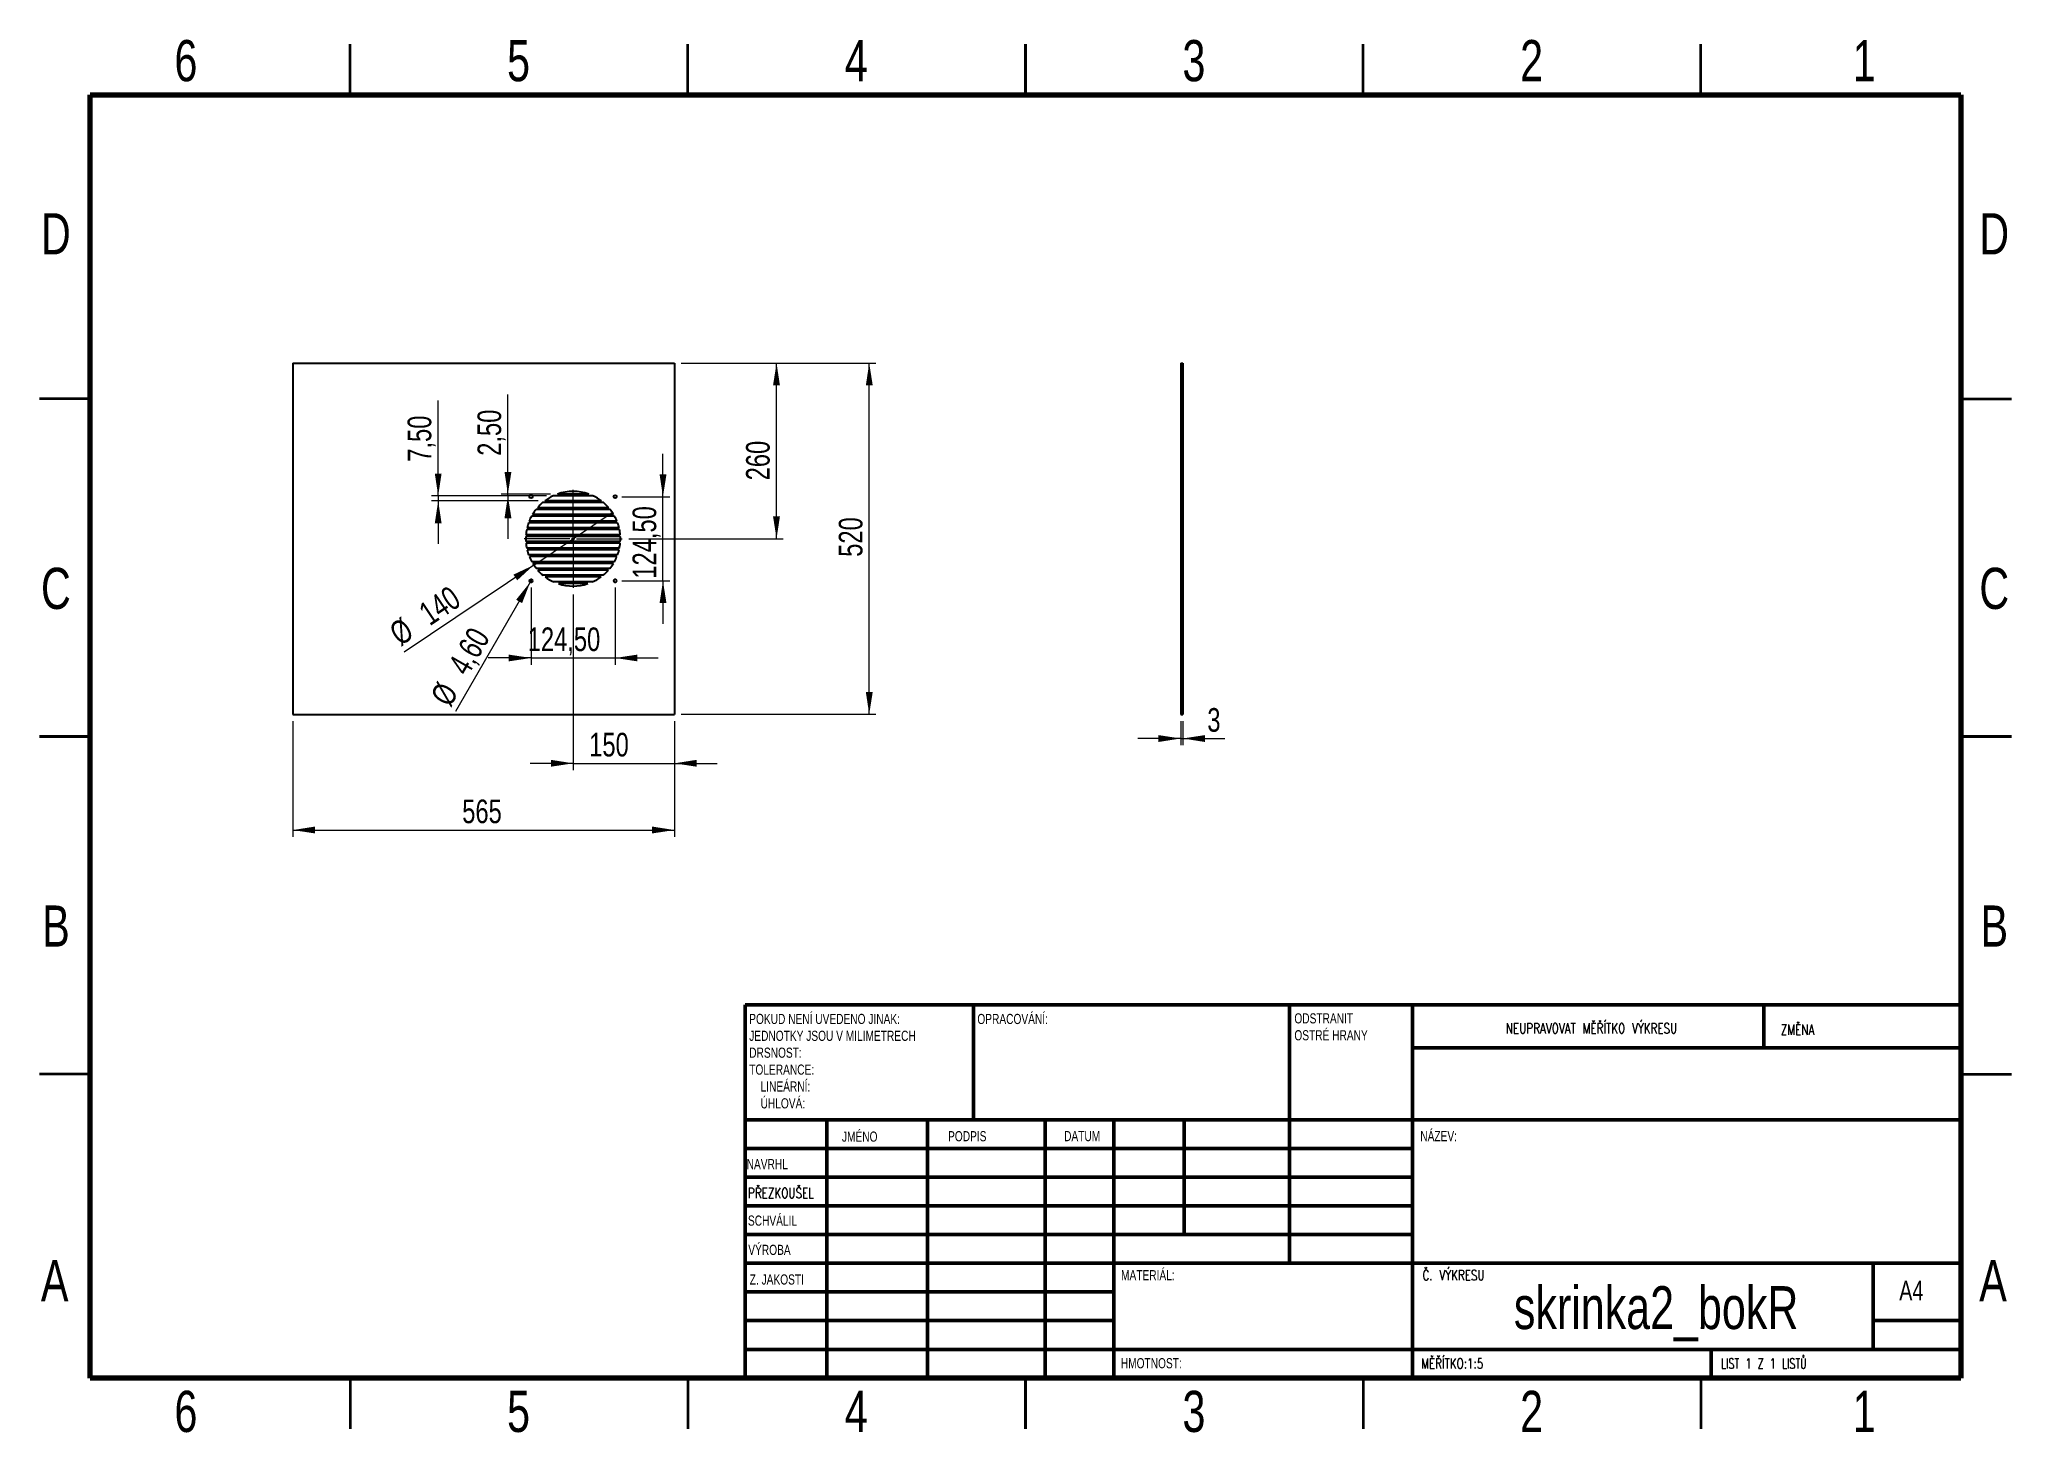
# Model space of a CAD drawing. Header units: millimetres. Extents: x 12 to 1472, y 10 to 1041.
import ezdxf

# ---------------------------------------------------------------- set-up
doc = ezdxf.new("R2010")
doc.units = ezdxf.units.MM
doc.header["$LTSCALE"] = 5
doc.styles.add('SLDTEXTSTYLE0', font='TXT', dxfattribs={"width": 0.75})
doc.styles.add('SLDTEXTSTYLE1', font='TXT', dxfattribs={"width": 0.6875, "bigfont": 'bigfont'})
doc.styles.add('SLDTEXTSTYLE2', font='TXT', dxfattribs={"width": 0.75, "bigfont": 'bigfont'})
doc.dimstyles.new('SLDDIMSTYLE0', dxfattribs={"dimtxt": 17.5, "dimasz": 16.51, "dimexe": 0, "dimexo": 0.0625, "dimgap": 4.375, "dimtad": 1, "dimlfac": 2, "dimrnd": 1e-09, "dimzin": 12, "dimdsep": 46, "dimtxsty": 'SLDTEXTSTYLE0', "dimsah": 1, "dimcen": 0.09, "dimadec": 0, "dimazin": 3, "dimtfac": 1, "dimtofl": 0, "dimtmove": 0, "dimatfit": 3, "dimfxl": 1, "dimfrac": 2, "dimtolj": 1, "dimtzin": 12, "dimarcsym": 0})
doc.dimstyles.new('SLDDIMSTYLE1', dxfattribs={"dimtxt": 17.5, "dimasz": 16.51, "dimexe": 0, "dimexo": 0.0625, "dimgap": 4.375, "dimtad": 1, "dimlfac": 2, "dimrnd": 1e-09, "dimzin": 12, "dimdsep": 46, "dimtxsty": 'SLDTEXTSTYLE0', "dimblk1": 'NONE', "dimsah": 1, "dimcen": 0, "dimadec": 0, "dimazin": 3, "dimtfac": 1, "dimtmove": 0, "dimatfit": 3, "dimldrblk": 'NONE', "dimfxl": 1, "dimfrac": 2, "dimtolj": 1, "dimtzin": 12, "dimarcsym": 0})
doc.dimstyles.new('SLDDIMSTYLE2', dxfattribs={"dimtxt": 17.5, "dimasz": 16.51, "dimexe": 0, "dimexo": 0.0625, "dimgap": 4.375, "dimtad": 1, "dimlfac": 2, "dimrnd": 1e-09, "dimzin": 12, "dimdsep": 46, "dimtxsty": 'SLDTEXTSTYLE0', "dimsah": 1, "dimcen": 0.09, "dimadec": 0, "dimazin": 3, "dimtfac": 1, "dimtmove": 0, "dimatfit": 0, "dimfxl": 1, "dimfrac": 2, "dimtolj": 1, "dimtzin": 12, "dimarcsym": 0})

# ---------------------------------------------------------------- blocks, each defined once
blk = doc.blocks.new('SW_NOTE_0')
at = {"color": 0, "linetype": 'Continuous', "lineweight": 0, "char_height": 7.5, "attachment_point": 1, "style": 'SLDTEXTSTYLE0'}
for s, insert in [('ODSTRANIT', (0, 9.7)), ('OSTRÉ HRANY', (0, -2.8))]:
    blk.add_mtext(s, dxfattribs=dict(at, insert=insert))
blk = doc.blocks.new('SW_NOTE_1')
at = {"color": 0, "linetype": 'Continuous', "lineweight": 0, "char_height": 7.5, "attachment_point": 1, "style": 'SLDTEXTSTYLE0'}
for s, insert in [('POKUD NENÍ UVEDENO JINAK:', (0, 9.7)), ('JEDNOTKY JSOU V MILIMETRECH', (0, -2.8)), ('TOLERANCE:', (0, -27.8)), ('DRSNOST:', (0, -15.3)), ('LINEÁRNÍ:', (8.4, -40.3)), ('ÚHLOVÁ:', (8.4, -52.8))]:
    blk.add_mtext(s, dxfattribs=dict(at, insert=insert))
blk = doc.blocks.new('_D')
at = {"color": 7, "linetype": 'Continuous', "lineweight": 18}
for p, q in [((200.1, 536.4), (200.1, 450.7)), ((482.6, 536.4), (482.6, 450.7)), ((200.1, 455.7), (482.6, 455.7))]:
    blk.add_line(p, q, dxfattribs=at)
for points in [[(200.1, 455.7), (216.6, 453.2), (216.6, 458.3)], [(482.6, 455.7), (466.1, 458.3), (466.1, 453.2)]]:
    blk.add_solid(points, dxfattribs=at)
at = {"color": 7, "linetype": 'Continuous', "lineweight": 18, "insert": (325.5, 478.3), "char_height": 17.5, "attachment_point": 1, "style": 'SLDTEXTSTYLE0'}
blk.add_mtext('565', dxfattribs=at)
blk = doc.blocks.new('_D_1')
at = {"color": 7, "linetype": 'Continuous', "lineweight": 18}
for p, q in [((487.6, 801.4), (631.8, 801.4)), ((626.8, 541.4), (626.8, 801.4)), ((487.6, 541.4), (631.8, 541.4))]:
    blk.add_line(p, q, dxfattribs=at)
for points in [[(626.8, 801.4), (624.3, 784.9), (629.4, 784.9)], [(626.8, 541.4), (629.4, 557.9), (624.3, 557.9)]]:
    blk.add_solid(points, dxfattribs=at)
at = {"color": 7, "linetype": 'Continuous', "lineweight": 18, "insert": (604.3, 658), "char_height": 17.5, "attachment_point": 1, "rotation": 90, "style": 'SLDTEXTSTYLE0'}
blk.add_mtext('520', dxfattribs=at)
blk = doc.blocks.new('_D_2')
at = {"color": 7, "linetype": 'Continuous', "lineweight": 18}
for q in [(436.6, 690.9), (282.4, 587.4)]:
    blk.add_line((378.5, 651.9), q, dxfattribs=at)
blk.add_solid([(378.5, 651.9), (363.4, 644.8), (366.2, 640.6)], dxfattribs=at)
at = {"color": 7, "linetype": 'Continuous', "lineweight": 18, "char_height": 17.5, "attachment_point": 1, "rotation": 33.8537, "style": 'SLDTEXTSTYLE0'}
for s, insert in [('140', (291.7, 621)), ('%%c', (269.9, 606.1))]:
    blk.add_mtext(s, dxfattribs=dict(at, insert=insert))
blk = doc.blocks.new('_NONE')
blk = doc.blocks.new('_D_3')
at = {"color": 7, "linetype": 'Continuous', "lineweight": 18}
for p, q in [((487.6, 801.4), (563.2, 801.4)), ((558.2, 671.4), (558.2, 801.4)), ((448.8, 671.4), (563.2, 671.4))]:
    blk.add_line(p, q, dxfattribs=at)
for points in [[(558.2, 801.4), (555.6, 784.9), (560.7, 784.9)], [(558.2, 671.4), (560.7, 687.9), (555.6, 687.9)]]:
    blk.add_solid(points, dxfattribs=at)
at = {"color": 7, "linetype": 'Continuous', "lineweight": 18, "insert": (535.6, 714.6), "char_height": 17.5, "attachment_point": 1, "rotation": 90, "style": 'SLDTEXTSTYLE0'}
blk.add_mtext('260', dxfattribs=at)
blk = doc.blocks.new('_D_4')
at = {"color": 7, "linetype": 'Continuous', "lineweight": 18}
for p, q in [((407.6, 630.1), (407.6, 500.1)), ((482.6, 536.4), (482.6, 500.1)), ((407.6, 505.1), (375.8, 505.1)), ((407.6, 505.1), (482.6, 505.1)), ((482.6, 505.1), (514.3, 505.1))]:
    blk.add_line(p, q, dxfattribs=at)
for points in [[(407.6, 505.1), (391.1, 507.7), (391.1, 502.6)], [(482.6, 505.1), (499.1, 502.6), (499.1, 507.7)]]:
    blk.add_solid(points, dxfattribs=at)
at = {"color": 7, "linetype": 'Continuous', "lineweight": 18, "insert": (419.5, 527.7), "char_height": 17.5, "attachment_point": 1, "style": 'SLDTEXTSTYLE0'}
blk.add_mtext('150', dxfattribs=at)
blk = doc.blocks.new('_D_5')
at = {"color": 7, "linetype": 'Continuous', "lineweight": 18}
for q in [(320.6, 543.6), (377, 641.2)]:
    blk.add_line((375.9, 639.3), q, dxfattribs=at)
blk.add_solid([(375.9, 639.3), (365.4, 626.2), (369.8, 623.7)], dxfattribs=at)
at = {"color": 7, "linetype": 'Continuous', "lineweight": 18, "char_height": 17.5, "attachment_point": 1, "rotation": 60, "style": 'SLDTEXTSTYLE0'}
for s, insert in [('4,60', (314.3, 577.7)), ('%%c', (301.3, 554.8))]:
    blk.add_mtext(s, dxfattribs=dict(at, insert=insert))
blk = doc.blocks.new('_D_6')
at = {"color": 7, "linetype": 'Continuous', "lineweight": 18}
for p, q in [((376.5, 635.2), (376.5, 578.1)), ((438.7, 635.2), (438.7, 578.1)), ((376.5, 583.1), (344.7, 583.1)), ((376.5, 583.1), (438.7, 583.1)), ((438.7, 583.1), (470.5, 583.1))]:
    blk.add_line(p, q, dxfattribs=at)
for points in [[(376.5, 583.1), (359.9, 585.6), (359.9, 580.6)], [(438.7, 583.1), (455.2, 580.6), (455.2, 585.6)]]:
    blk.add_solid(points, dxfattribs=at)
at = {"color": 7, "linetype": 'Continuous', "lineweight": 18, "insert": (374, 605.7), "char_height": 17.5, "attachment_point": 1, "style": 'SLDTEXTSTYLE0'}
blk.add_mtext('124,50', dxfattribs=at)
blk = doc.blocks.new('_D_7')
at = {"color": 7, "linetype": 'Continuous', "lineweight": 18}
for p, q in [((474.1, 702.5), (474.1, 734.2)), ((443.7, 702.5), (479.1, 702.5)), ((474.1, 640.2), (474.1, 702.5)), ((443.7, 640.2), (479.1, 640.2)), ((474.1, 640.2), (474.1, 608.5))]:
    blk.add_line(p, q, dxfattribs=at)
for points in [[(474.1, 702.5), (476.7, 719), (471.6, 719)], [(474.1, 640.2), (471.6, 623.7), (476.7, 623.7)]]:
    blk.add_solid(points, dxfattribs=at)
at = {"color": 7, "linetype": 'Continuous', "lineweight": 18, "insert": (451.6, 641.8), "char_height": 17.5, "attachment_point": 1, "rotation": 90, "style": 'SLDTEXTSTYLE0'}
blk.add_mtext('124,50', dxfattribs=at)
blk = doc.blocks.new('_D_8')
at = {"color": 7, "linetype": 'Continuous', "lineweight": 18}
for p, q in [((359.3, 704.4), (359.3, 778.1)), ((390.9, 704.4), (354.3, 704.4)), ((387.8, 703.1), (354.3, 703.1)), ((359.3, 703.1), (359.3, 704.4)), ((359.3, 703.1), (359.3, 671.4))]:
    blk.add_line(p, q, dxfattribs=at)
for points in [[(359.3, 704.4), (361.9, 720.9), (356.8, 720.9)], [(359.3, 703.1), (356.8, 686.6), (361.9, 686.6)]]:
    blk.add_solid(points, dxfattribs=at)
at = {"color": 7, "linetype": 'Continuous', "lineweight": 18, "insert": (336.8, 732.8), "char_height": 17.5, "attachment_point": 1, "rotation": 90, "style": 'SLDTEXTSTYLE0'}
blk.add_mtext('2,50', dxfattribs=at)
blk = doc.blocks.new('_D_9')
at = {"color": 7, "linetype": 'Continuous', "lineweight": 18}
for p, q in [((307.7, 703.1), (307.7, 773.7)), ((387.8, 703.1), (302.7, 703.1)), ((307.7, 703.1), (307.7, 699.4)), ((381.6, 699.4), (302.7, 699.4)), ((307.7, 699.4), (307.7, 667.6))]:
    blk.add_line(p, q, dxfattribs=at)
for points in [[(307.7, 703.1), (310.2, 719.6), (305.2, 719.6)], [(307.7, 699.4), (305.2, 682.9), (310.2, 682.9)]]:
    blk.add_solid(points, dxfattribs=at)
at = {"color": 7, "linetype": 'Continuous', "lineweight": 18, "insert": (285.1, 728.4), "char_height": 17.5, "attachment_point": 1, "rotation": 90, "style": 'SLDTEXTSTYLE0'}
blk.add_mtext('7,50', dxfattribs=at)
blk = doc.blocks.new('SW_CENTERMARKSYMBOL_0')
at = {"color": 0, "linetype": 'Continuous', "lineweight": 0}
for p, q in [((0, 2.5), (0, 36.25)), ((-2.5, 0), (-36.25, 0)), ((0, 0), (-1.25, 0)), ((0, 0), (0, 1.25)), ((0, 0), (0, -1.25)), ((0, 0), (1.25, 0)), ((2.5, 0), (36.25, 0)), ((0, -2.5), (0, -36.25))]:
    blk.add_line(p, q, dxfattribs=at)
blk = doc.blocks.new('_D_10')
at = {"color": 7, "linetype": 'Continuous', "lineweight": 18}
for p, q in [((857.4, 536.4), (857.4, 518.5)), ((858.9, 536.4), (858.9, 518.5)), ((857.4, 523.5), (825.7, 523.5)), ((857.4, 523.5), (858.9, 523.5)), ((858.9, 523.5), (890, 523.5))]:
    blk.add_line(p, q, dxfattribs=at)
for points in [[(857.4, 523.5), (840.9, 526), (840.9, 520.9)], [(858.9, 523.5), (875.4, 520.9), (875.4, 526)]]:
    blk.add_solid(points, dxfattribs=at)
at = {"color": 7, "linetype": 'Continuous', "lineweight": 18, "insert": (877.1, 546), "char_height": 17.5, "attachment_point": 1, "style": 'SLDTEXTSTYLE0'}
blk.add_mtext('3', dxfattribs=at)

msp = doc.modelspace()

# ---------------------------------------------------------------- linework, layer by layer
at = {"color": 7, "linetype": 'Continuous', "lineweight": 35}
for p, q in [((242.5, 1000), (242.5, 1037.5)), ((492.5, 1000), (492.5, 1037.5)), ((742.5, 1037.5), (742.5, 1000)), ((742.5, 1000), (742.5, 1037.5)), ((992.5, 1000), (992.5, 1037.5)), ((1242.5, 1000), (1242.5, 1037.5)), ((50, 775), (12.5, 775)), ((1435, 775), (1472.5, 775)), ((12.5, 525), (50, 525)), ((50, 525), (12.5, 525)), ((1472.5, 525), (1435, 525)), ((1435, 525), (1472.5, 525)), ((50, 275), (12.5, 275)), ((1435, 275), (1472.5, 275)), ((242.5, 50), (242.5, 12.5)), ((492.5, 50), (492.5, 12.5)), ((742.5, 12.5), (742.5, 50)), ((742.5, 50), (742.5, 12.5)), ((992.5, 50), (992.5, 12.5)), ((1242.5, 50), (1242.5, 12.5))]:
    msp.add_line(p, q, dxfattribs=at)
at = {"color": 7, "linetype": 'Continuous', "lineweight": 70}
for p, q in [((50, 50), (50, 1000)), ((50, 1000), (1435, 1000)), ((1435, 1000), (1435, 50)), ((1435, 50), (50, 50))]:
    msp.add_line(p, q, dxfattribs=at)
at = {"color": 7, "linetype": 'Continuous', "lineweight": 25}
for p, q in [((200.0768, 801.374), (200.0768, 541.374)), ((200.0768, 801.374), (482.5768, 801.374)), ((482.5768, 801.374), (482.5768, 541.374)), ((857.4035, 801.374), (858.9035, 801.374)), ((857.4035, 801.374), (857.4035, 541.374)), ((858.9035, 801.374), (858.9035, 541.374)), ((422.3056, 703.124), (392.848, 703.124)), ((419.2387, 704.374), (395.9149, 704.374)), ((438.3085, 688.124), (376.8451, 688.124)), ((437.5934, 689.374), (377.5601, 689.374)), ((434.9982, 693.124), (380.1553, 693.124)), ((433.9586, 694.374), (381.195, 694.374)), ((430.1475, 698.124), (385.006, 698.124)), ((428.5768, 699.374), (386.5768, 699.374)), ((442.533, 673.124), (372.6205, 673.124)), ((442.448, 674.374), (372.7056, 674.374)), ((441.9197, 678.124), (373.2338, 678.124)), ((441.6502, 679.374), (373.5033, 679.374)), ((440.5455, 683.124), (374.608, 683.124)), ((440.0729, 684.374), (375.0806, 684.374)), ((442.5196, 669.374), (372.634, 669.374)), ((442.4256, 668.124), (372.728, 668.124)), ((441.8696, 664.374), (373.2839, 664.374)), ((441.5906, 663.124), (373.563, 663.124)), ((440.4553, 659.374), (374.6982, 659.374)), ((439.9718, 658.124), (375.1817, 658.124)), ((438.1709, 654.374), (376.9827, 654.374)), ((437.4421, 653.124), (377.7114, 653.124)), ((434.7981, 649.374), (380.3555, 649.374)), ((433.7385, 648.124), (381.415, 648.124)), ((429.8478, 644.374), (385.3057, 644.374)), ((428.2392, 643.124), (386.9143, 643.124)), ((421.7542, 639.374), (393.3993, 639.374)), ((418.5055, 638.124), (396.648, 638.124)), ((200.0768, 541.374), (482.5768, 541.374)), ((857.4035, 541.374), (858.9035, 541.374))]:
    msp.add_line(p, q, dxfattribs=at)
at = {"color": 7, "linetype": 'Continuous', "lineweight": 50}
for p, q in [((535, 326.25), (1435, 326.25)), ((535, 326.25), (535, 50)), ((704, 241.25), (704, 326.25)), ((938, 326.25), (938, 135)), ((1029, 326.25), (1029, 50)), ((1289, 294.375), (1289, 326.25)), ((1435, 294.375), (1029, 294.375)), ((1435, 241.25), (535, 241.25)), ((595.3519, 241.25), (595.3519, 50)), ((669.9548, 241.25), (669.9548, 50)), ((756.9946, 241.25), (756.9946, 50)), ((808, 50), (808, 241.25)), ((860, 156.25), (860, 241.25)), ((1029, 220), (535, 220)), ((1029, 198.75), (535, 198.75)), ((1029, 177.5), (535, 177.5)), ((1029, 156.25), (535, 156.25)), ((808, 135), (535, 135)), ((808, 135), (1435, 135)), ((1370, 71.25), (1370, 135)), ((808, 113.7496), (535, 113.7496)), ((808, 92.5), (535, 92.5)), ((1435, 92.5), (1370, 92.5)), ((535, 71.25), (1435, 71.25)), ((1250, 50), (1250, 71.25))]:
    msp.add_line(p, q, dxfattribs=at)
at = {"color": 7, "linetype": 'Continuous', "lineweight": 25}
for centre in [(376.4518, 702.499), (438.7018, 702.499), (376.4518, 640.249), (438.7018, 640.249)]:
    msp.add_circle(centre, 1.15, dxfattribs=at)
for start, end in [(114.8865458, 126.8698976), (70.5370491, 109.4629509), (53.1301024, 65.1134542), (151.4078587, 158.196252), (141.5794685, 149.0502769), (130.1565122, 138.9176669), (41.0823331, 49.8434878), (30.9497231, 38.4205315), (21.803748, 28.5921413), (177.134016, 183.275829), (168.880429, 175.0828997), (160.3840209, 166.7870196), (13.2129804, 19.6159791), (4.9171003, 11.119571), (356.724171, 2.865984), (185.3279979, 191.536959), (193.6337312, 200.0510426), (202.2452217, 209.0592811), (330.9407189, 337.7547783), (339.9489574, 346.3662688), (348.463041, 354.6720021), (211.4281261, 218.9448036), (221.6275507, 230.4823472), (233.8177128, 246.1044918), (293.8955082, 306.1822872), (309.5176528, 318.3724493), (321.0551964, 328.5718739), (251.8051277, 288.1948723)]:
    msp.add_arc((407.5768, 671.374), 35, start, end, dxfattribs=at)

# ---------------------------------------------------------------- block references
at = {"color": 7, "linetype": 'Continuous', "lineweight": 0}
for name, p in [('SW_CENTERMARKSYMBOL_0', (407.5768, 671.374)), ('SW_NOTE_1', (537.9683, 309.9368)), ('SW_NOTE_0', (941.5461, 310.3474))]:
    msp.add_blockref(name, p, dxfattribs=at)

# ---------------------------------------------------------------- texts
for s, insert, char_height, attachment_point, style in [('6', (120.9431, 1040.5685), 30.48, 2, 'SLDTEXTSTYLE0'), ('5', (367.1931, 1040.5685), 30.48, 2, 'SLDTEXTSTYLE0'), ('4', (617.1931, 1040.5685), 30.48, 2, 'SLDTEXTSTYLE0'), ('3', (867.1931, 1040.5685), 30.48, 2, 'SLDTEXTSTYLE0'), ('2', (1117.1931, 1040.5685), 30.48, 2, 'SLDTEXTSTYLE0'), ('1', (1363.4431, 1040.5685), 30.48, 2, 'SLDTEXTSTYLE0'), ('D', (24.6508, 912.3785), 30.48, 2, 'SLDTEXTSTYLE0'), ('D', (1459.6508, 912.3785), 30.48, 2, 'SLDTEXTSTYLE0'), ('C', (24.6825, 649.8785), 30.48, 2, 'SLDTEXTSTYLE0'), ('C', (1459.6825, 649.8785), 30.48, 2, 'SLDTEXTSTYLE0'), ('B', (24.7672, 399.8785), 30.48, 2, 'SLDTEXTSTYLE0'), ('B', (1459.7672, 399.8785), 30.48, 2, 'SLDTEXTSTYLE0'), ('OPRACOVÁNÍ:', (706.8565, 319.5964), 7.5, 1, 'SLDTEXTSTYLE0'), ('NEUPRAVOVAT MĚŘÍTKO VÝKRESU', (1098.0732, 312.665), 7.5, 1, 'SLDTEXTSTYLE2'), ('ZMĚNA', (1301.6379, 311.6745), 7.5, 1, 'SLDTEXTSTYLE2'), ('JMÉNO', (606.6112, 232.5074), 7.5, 1, 'SLDTEXTSTYLE0'), ('NÁZEV:', (1034.7809, 232.8809), 7.5, 1, 'SLDTEXTSTYLE0'), ('PODPIS', (685.1679, 232.8088), 7.5, 1, 'SLDTEXTSTYLE0'), ('DATUM', (771.0735, 232.8809), 7.5, 1, 'SLDTEXTSTYLE0'), ('NAVRHL', (536.0607, 212.1486), 7.5, 1, 'SLDTEXTSTYLE0'), ('PŘEZKOUŠEL', (537.0523, 190.772), 7.5, 1, 'SLDTEXTSTYLE2'), ('SCHVÁLIL', (537.0086, 170.3215), 7.5, 1, 'SLDTEXTSTYLE0'), ('VÝROBA', (537.2759, 148.6685), 7.5, 1, 'SLDTEXTSTYLE0'), ('A', (23.7829, 137.3785), 30.48, 2, 'SLDTEXTSTYLE0'), ('MATERIÁL:', (813.2293, 129.9303), 7.5, 1, 'SLDTEXTSTYLE0'), ('Č. VÝKRESU', (1036.3933, 129.9303), 7.5, 1, 'SLDTEXTSTYLE2'), ('A', (1458.7829, 137.3785), 30.48, 2, 'SLDTEXTSTYLE0'), ('Z. JAKOSTI', (538.3452, 126.7482), 7.5, 1, 'SLDTEXTSTYLE0'), ('skrinka2_bokR', (1209.3818, 118.0346), 31.75, 2, 'SLDTEXTSTYLE0'), ('A4', (1389.3558, 122.0319), 14.55208, 1, 'SLDTEXTSTYLE0'), ('HMOTNOST:', (813.0891, 64.7466), 7.493, 1, 'SLDTEXTSTYLE0'), ('MĚŘÍTKO:1:5', (1035.3698, 64.5004), 7.5, 1, 'SLDTEXTSTYLE2'), ('LIST 1 Z 1 LISTŮ', (1257.3915, 64.5004), 7.5, 1, 'SLDTEXTSTYLE1'), ('6', (120.9431, 40.5685), 30.48, 2, 'SLDTEXTSTYLE0'), ('5', (367.1931, 40.5685), 30.48, 2, 'SLDTEXTSTYLE0'), ('4', (617.1931, 40.5685), 30.48, 2, 'SLDTEXTSTYLE0'), ('3', (867.1931, 40.5685), 30.48, 2, 'SLDTEXTSTYLE0'), ('2', (1117.1931, 40.5685), 30.48, 2, 'SLDTEXTSTYLE0'), ('1', (1363.4431, 40.5685), 30.48, 2, 'SLDTEXTSTYLE0')]:
    msp.add_mtext(s, dxfattribs=dict(at, insert=insert, char_height=char_height, attachment_point=attachment_point, style=style))

# ---------------------------------------------------------------- dimensions: what is measured, and where the dimension line sits
at = {"color": 7, "linetype": 'Continuous', "lineweight": 18}
for base, p1, p2, dimstyle, picture, middle in [((558.1772, 801.374), (443.8268, 671.374), (482.5768, 801.374), 'SLDDIMSTYLE0', '_D_3', (558.1772, 734.0197)), ((626.8465, 801.374), (482.5768, 541.374), (482.5768, 801.374), 'SLDDIMSTYLE0', '_D_1', (626.8465, 677.3976)), ((307.6908, 699.374), (392.848, 703.124), (386.5768, 699.374), 'SLDDIMSTYLE2', '_D_9', (307.6908, 751.0605)), ((359.3317, 704.374), (392.848, 703.124), (395.9149, 704.374), 'SLDDIMSTYLE2', '_D_8', (359.3317, 755.4712)), ((474.1219, 702.499), (438.7018, 640.249), (438.7018, 702.499), 'SLDDIMSTYLE2', '_D_7', (474.1219, 677.3976))]:
    dim = msp.add_linear_dim(base=base, p1=p1, p2=p2, angle=90, dimstyle=dimstyle, dxfattribs=at)
    dim.commit()
    dim.dimension.update_dxf_attribs({"geometry": picture, "text_midpoint": middle, "dimtype": 160})
for p1, p2, picture, middle in [((436.643, 690.8716), (378.5106, 651.8764), '_D_2', (308.7993, 605.1142)), ((377.0268, 641.2449), (375.8768, 639.2531), '_D_5', (337.9331, 573.5327))]:
    dim = msp.add_diameter_dim_2p(p1=p1, p2=p2, dimstyle='SLDDIMSTYLE1', dxfattribs=at)
    dim.commit()
    dim.dimension.update_dxf_attribs({"geometry": picture, "text_midpoint": middle, "dimtype": 163})
for base, p1, p2, dimstyle, picture, middle in [((438.7018, 583.1082), (376.4518, 640.249), (438.7018, 640.249), 'SLDDIMSTYLE2', '_D_6', (409.5261, 583.1082)), ((482.5768, 505.122), (407.5768, 635.124), (482.5768, 541.374), 'SLDDIMSTYLE2', '_D_4', (438.9094, 505.122)), ((482.5768, 455.7283), (200.0768, 541.374), (482.5768, 541.374), 'SLDDIMSTYLE0', '_D', (344.9409, 455.7283)), ((858.9035, 523.4581), (857.4035, 541.374), (858.9035, 541.374), 'SLDDIMSTYLE2', '_D_10', (883.5302, 523.4581))]:
    dim = msp.add_linear_dim(base=base, p1=p1, p2=p2, dimstyle=dimstyle, dxfattribs=at)
    dim.commit()
    dim.dimension.update_dxf_attribs({"geometry": picture, "text_midpoint": middle, "dimtype": 160})

doc.saveas('drawing.dxf')
